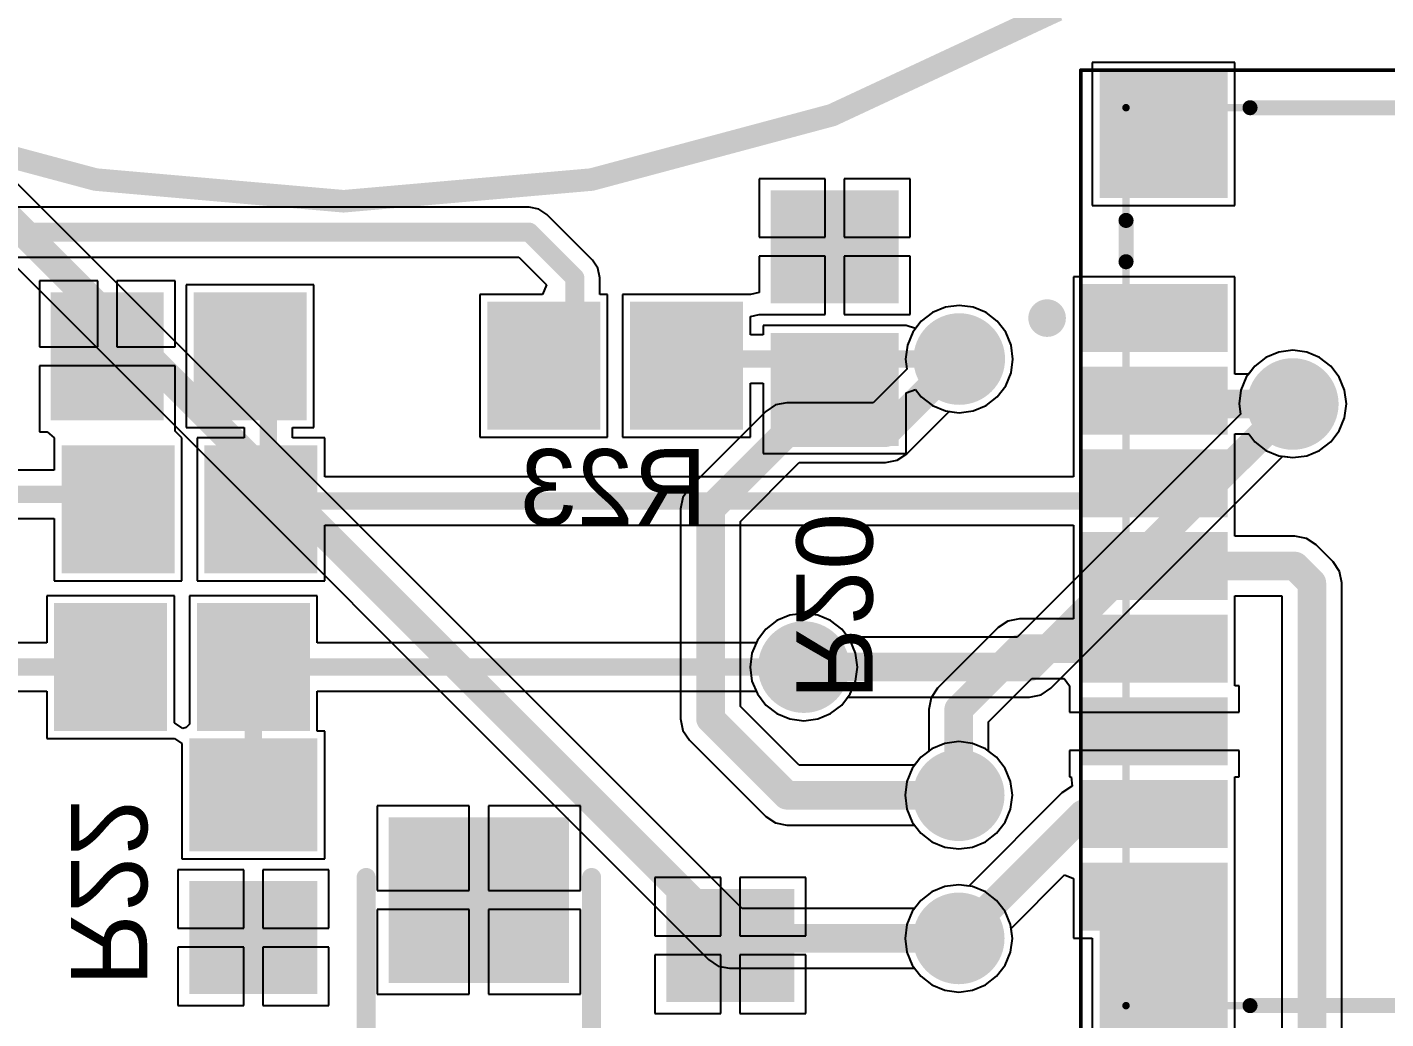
# Model space of a CAD drawing. Header units: millimetres. Extents: x -0.4 to 7.76, y -3.34 to 0.42.
# Drawn here: x 6.29 to 7.001, y -2.695 to -2.175 of the extents above; entities that cross this region are included whole.
import ezdxf

# ---------------------------------------------------------------- set-up
doc = ezdxf.new("R2010")
doc.units = ezdxf.units.MM
doc.header["$MEASUREMENT"] = 0
for name, color, linetype in [('BottomLayer', 5, 'Continuous'), ('BottomOverlay', 54, 'Continuous'), ('BottomPaste', 16, 'Continuous'), ('BottomSolder', 6, 'Continuous'), ('Mechanical13', 56, 'Continuous'), ('Mechanical15', 56, 'Continuous'), ('MultiLayer', 9, 'Continuous'), ('TopLayer', 1, 'Continuous'), ('TopOverlay', 2, 'Continuous'), ('TopSolder', 216, 'Continuous'), ('ViaHoleLayer', 16, 'Continuous')]:
    doc.layers.add(name, color=color, linetype=linetype)

# ---------------------------------------------------------------- blocks, each defined once
blk = doc.blocks.new('RES_0805_B_17')
at = {"layer": 'BottomLayer'}
for points in [[(-0.06299, -0.02953), (-0.01181, -0.02953), (-0.06299, 0.02953), (-0.01181, 0.02953)], [(0.01181, -0.02953), (0.06299, -0.02953), (0.01181, 0.02953), (0.06299, 0.02953)]]:
    blk.add_solid(points, dxfattribs=at)
at = {"layer": 'BottomPaste'}
for points in [[(-0.06299, -0.02953), (-0.01181, -0.02953), (-0.06299, 0.02953), (-0.01181, 0.02953)], [(0.01181, -0.02953), (0.06299, -0.02953), (0.01181, 0.02953), (0.06299, 0.02953)]]:
    blk.add_solid(points, dxfattribs=at)
at = {"layer": 'BottomSolder'}
for points in [[(-0.06699, -0.03353), (-0.00781, -0.03353), (-0.06699, 0.03353), (-0.00781, 0.03353)], [(0.00781, -0.03353), (0.06699, -0.03353), (0.00781, 0.03353), (0.06699, 0.03353)]]:
    blk.add_solid(points, dxfattribs=at)
blk = doc.blocks.new('RES_0805_B_18')
at = {"layer": 'BottomLayer'}
for points in [[(-0.06299, -0.02953), (-0.01181, -0.02953), (-0.06299, 0.02953), (-0.01181, 0.02953)], [(0.01181, -0.02953), (0.06299, -0.02953), (0.01181, 0.02953), (0.06299, 0.02953)]]:
    blk.add_solid(points, dxfattribs=at)
at = {"layer": 'BottomPaste'}
for points in [[(-0.06299, -0.02953), (-0.01181, -0.02953), (-0.06299, 0.02953), (-0.01181, 0.02953)], [(0.01181, -0.02953), (0.06299, -0.02953), (0.01181, 0.02953), (0.06299, 0.02953)]]:
    blk.add_solid(points, dxfattribs=at)
at = {"layer": 'BottomSolder'}
for points in [[(-0.06699, -0.03353), (-0.00781, -0.03353), (-0.06699, 0.03353), (-0.00781, 0.03353)], [(0.00781, -0.03353), (0.06699, -0.03353), (0.00781, 0.03353), (0.06699, 0.03353)]]:
    blk.add_solid(points, dxfattribs=at)
blk = doc.blocks.new('HIRO_DM3D_SF_V_B_25')
at = {"layer": 'BottomLayer'}
for points in [[(-0.16437, 0.24705), (-0.19193, 0.24705), (-0.16437, 0.17815), (-0.19193, 0.17815)], [(-0.12106, 0.24705), (-0.14862, 0.24705), (-0.12106, 0.17815), (-0.14862, 0.17815)], [(-0.07776, 0.24705), (-0.10532, 0.24705), (-0.07776, 0.17815), (-0.10532, 0.17815)], [(-0.03445, 0.24705), (-0.06201, 0.24705), (-0.03445, 0.17815), (-0.06201, 0.17815)], [(-0.0187, 0.17815), (0.00886, 0.17815), (-0.0187, 0.24705), (0.00886, 0.24705)], [(0.02461, 0.17815), (0.05217, 0.17815), (0.02461, 0.24705), (0.05217, 0.24705)], [(0.06791, 0.17815), (0.09547, 0.17815), (0.06791, 0.24705), (0.09547, 0.24705)], [(0.11122, 0.17815), (0.13878, 0.17815), (0.11122, 0.24705), (0.13878, 0.24705)], [(-0.25098, 0.17815), (-0.1998, 0.17815), (-0.25098, 0.2372), (-0.1998, 0.2372)], [(0.19193, 0.17815), (0.25098, 0.17815), (0.19193, 0.2372), (0.25098, 0.2372)], [(-0.1939, -0.05807), (0.14075, -0.05807), (-0.1939, 0.02067), (0.14075, 0.02067)], [(-0.21949, -0.06201), (-0.25098, -0.06201), (-0.21949, -0.12106), (-0.25098, -0.12106)], [(0.21949, -0.14469), (0.25098, -0.14469), (0.21949, -0.08957), (0.25098, -0.08957)], [(-0.25098, -0.17028), (-0.1939, -0.17028), (-0.25098, -0.13091), (-0.1939, -0.13091)], [(-0.07776, -0.22343), (0.02067, -0.22343), (-0.07776, -0.14469), (0.02067, -0.14469)], [(0.1998, -0.24311), (0.23917, -0.24311), (0.1998, -0.18209), (0.23917, -0.18209)]]:
    blk.add_solid(points, dxfattribs=at)
at = {"layer": 'BottomOverlay'}
for points, const_width in [([(0.12992, 0.2687, 1), (0.12008, 0.2687, 1)], 0.00984), ([(0.11762, 0.2687, 1), (0.12254, 0.2687, 1)], 0.00492), ([(0.12746, 0.2687, 1), (0.13238, 0.2687, 1)], 0.00492), ([(0.15256, 0.22736, 1), (0.1565, 0.22736, 1)], 0.00394), ([(0.17421, 0.22736, 1), (0.17815, 0.22736, 1)], 0.00394), ([(-0.2372, 0.1624, 1), (-0.23327, 0.1624, 1)], 0.00394), ([(0.23327, 0.1624, 1), (0.2372, 0.1624, 1)], 0.00394), ([(-0.2372, -0.04626, 1), (-0.23327, -0.04626, 1)], 0.00394), ([(0.23327, -0.07382, 1), (0.2372, -0.07382, 1)], 0.00394), ([(0.23327, -0.16043, 1), (0.2372, -0.16043, 1)], 0.00394), ([(0.23327, -0.16634, 1), (0.2372, -0.16634, 1)], 0.00394), ([(-0.2372, -0.18602, 1), (-0.23327, -0.18602, 1)], 0.00394), ([(-0.2372, -0.22343, 1), (-0.23327, -0.22343, 1)], 0.00394), ([(-0.2372, -0.22343, 1), (-0.23327, -0.22343, 1)], 0.00394), ([(0.18209, -0.22343, 1), (0.18602, -0.22343, 1)], 0.00394)]:
    blk.add_lwpolyline(points, format="xyb", close=True, dxfattribs=dict(at, const_width=const_width))
at = {"layer": 'BottomOverlay', "const_width": 0.00787}
for points in [[(0.15453, 0.22736), (0.17618, 0.22736)], [(-0.23524, 0.1624), (-0.23524, -0.04626)], [(0.23524, 0.1624), (0.23524, -0.07382)], [(0.23524, -0.16043), (0.23524, -0.16634)], [(-0.23524, -0.18602), (-0.23524, -0.22343)], [(-0.23524, -0.22343), (0.18406, -0.22343)]]:
    blk.add_lwpolyline(points, dxfattribs=at)
at = {"layer": 'BottomPaste'}
for points in [[(-0.16437, 0.24705), (-0.19193, 0.24705), (-0.16437, 0.17815), (-0.19193, 0.17815)], [(-0.12106, 0.24705), (-0.14862, 0.24705), (-0.12106, 0.17815), (-0.14862, 0.17815)], [(-0.07776, 0.24705), (-0.10532, 0.24705), (-0.07776, 0.17815), (-0.10532, 0.17815)], [(-0.03445, 0.24705), (-0.06201, 0.24705), (-0.03445, 0.17815), (-0.06201, 0.17815)], [(-0.0187, 0.17815), (0.00886, 0.17815), (-0.0187, 0.24705), (0.00886, 0.24705)], [(0.02461, 0.17815), (0.05217, 0.17815), (0.02461, 0.24705), (0.05217, 0.24705)], [(0.06791, 0.17815), (0.09547, 0.17815), (0.06791, 0.24705), (0.09547, 0.24705)], [(0.11122, 0.17815), (0.13878, 0.17815), (0.11122, 0.24705), (0.13878, 0.24705)], [(-0.25098, 0.17815), (-0.1998, 0.17815), (-0.25098, 0.2372), (-0.1998, 0.2372)], [(0.19193, 0.17815), (0.25098, 0.17815), (0.19193, 0.2372), (0.25098, 0.2372)], [(-0.21949, -0.06201), (-0.25098, -0.06201), (-0.21949, -0.12106), (-0.25098, -0.12106)], [(0.21949, -0.14469), (0.25098, -0.14469), (0.21949, -0.08957), (0.25098, -0.08957)], [(-0.25098, -0.17028), (-0.1939, -0.17028), (-0.25098, -0.13091), (-0.1939, -0.13091)], [(0.1998, -0.24311), (0.23917, -0.24311), (0.1998, -0.18209), (0.23917, -0.18209)]]:
    blk.add_solid(points, dxfattribs=at)
at = {"layer": 'BottomSolder'}
for points in [[(-0.16037, 0.25105), (-0.19593, 0.25105), (-0.16037, 0.17415), (-0.19593, 0.17415)], [(-0.11706, 0.25105), (-0.15262, 0.25105), (-0.11706, 0.17415), (-0.15262, 0.17415)], [(-0.07376, 0.25105), (-0.10931, 0.25105), (-0.07376, 0.17415), (-0.10931, 0.17415)], [(-0.03045, 0.25105), (-0.06601, 0.25105), (-0.03045, 0.17415), (-0.06601, 0.17415)], [(-0.0227, 0.17415), (0.01286, 0.17415), (-0.0227, 0.25105), (0.01286, 0.25105)], [(0.02061, 0.17415), (0.05616, 0.17415), (0.02061, 0.25105), (0.05616, 0.25105)], [(0.06391, 0.17415), (0.09947, 0.17415), (0.06391, 0.25105), (0.09947, 0.25105)], [(0.10722, 0.17415), (0.14278, 0.17415), (0.10722, 0.25105), (0.14278, 0.25105)], [(-0.25498, 0.17415), (-0.1958, 0.17415), (-0.25498, 0.2412), (-0.1958, 0.2412)], [(0.18793, 0.17415), (0.25498, 0.17415), (0.18793, 0.2412), (0.25498, 0.2412)], [(-0.21549, -0.05801), (-0.25498, -0.05801), (-0.21549, -0.12506), (-0.25498, -0.12506)], [(0.21549, -0.14869), (0.25498, -0.14869), (0.21549, -0.08557), (0.25498, -0.08557)], [(-0.25498, -0.17428), (-0.1899, -0.17428), (-0.25498, -0.12691), (-0.1899, -0.12691)], [(0.1958, -0.24711), (0.24317, -0.24711), (0.1958, -0.17809), (0.24317, -0.17809)]]:
    blk.add_solid(points, dxfattribs=at)
at = {"layer": 'Mechanical13', "const_width": 0.00394}
for points in [[(-0.23524, 0.22736), (-0.23524, -0.22343)], [(-0.23524, 0.22736), (0.23524, 0.22736)], [(0.23524, 0.22736), (0.23524, -0.22343)], [(-0.23524, -0.22343), (0.23524, -0.22343)]]:
    blk.add_lwpolyline(points, dxfattribs=at)
at = {"layer": 'Mechanical13', "const_width": 0.00197}
for points in [[(-0.23622, 0.22736, 1), (-0.23425, 0.22736, 1)], [(-0.23622, 0.22736, 1), (-0.23425, 0.22736, 1)], [(0.23425, 0.22736, 1), (0.23622, 0.22736, 1)], [(0.23425, 0.22736, 1), (0.23622, 0.22736, 1)], [(-0.23622, -0.22343, 1), (-0.23425, -0.22343, 1)], [(-0.23622, -0.22343, 1), (-0.23425, -0.22343, 1)], [(0.23425, -0.22343, 1), (0.23622, -0.22343, 1)], [(0.23425, -0.22343, 1), (0.23622, -0.22343, 1)]]:
    blk.add_lwpolyline(points, format="xyb", close=True, dxfattribs=at)
at = {"layer": 'Mechanical15'}
for points, const_width in [([(-0.25492, 0.25098), (-0.25492, -0.24705)], 0.00197), ([(-0.25492, 0.25098), (0.25492, 0.25098)], 0.00197), ([(0.25492, 0.25098), (0.25492, -0.24705)], 0.00197), ([(0, 0.01969), (0, -0.01969)], 0.00394), ([(-0.01969, 0), (0.01969, 0)], 0.00394), ([(-0.25492, -0.24705), (0.25492, -0.24705)], 0.00197)]:
    blk.add_lwpolyline(points, dxfattribs=dict(at, const_width=const_width))
for points, const_width in [([(-0.25541, 0.25098, 1), (-0.25443, 0.25098, 1)], 0.000984), ([(-0.25541, 0.25098, 1), (-0.25443, 0.25098, 1)], 0.000984), ([(0.25443, 0.25098, 1), (0.25541, 0.25098, 1)], 0.000984), ([(0.25443, 0.25098, 1), (0.25541, 0.25098, 1)], 0.000984), ([(-0.00098, 0.01969, 1), (0.00098, 0.01969, 1)], 0.00197), ([(-0.02067, 0, 1), (-0.0187, 0, 1)], 0.00197), ([(0.0187, 0, 1), (0.02067, 0, 1)], 0.00197), ([(-0.00098, -0.01969, 1), (0.00098, -0.01969, 1)], 0.00197), ([(-0.25541, -0.24705, 1), (-0.25443, -0.24705, 1)], 0.000984), ([(-0.25541, -0.24705, 1), (-0.25443, -0.24705, 1)], 0.000984), ([(0.25443, -0.24705, 1), (0.25541, -0.24705, 1)], 0.000984), ([(0.25443, -0.24705, 1), (0.25541, -0.24705, 1)], 0.000984)]:
    blk.add_lwpolyline(points, format="xyb", close=True, dxfattribs=dict(at, const_width=const_width))
blk = doc.blocks.new('RES_0805_B_34')
at = {"layer": 'BottomLayer'}
for points in [[(-0.06299, -0.02953), (-0.01181, -0.02953), (-0.06299, 0.02953), (-0.01181, 0.02953)], [(0.01181, -0.02953), (0.06299, -0.02953), (0.01181, 0.02953), (0.06299, 0.02953)]]:
    blk.add_solid(points, dxfattribs=at)
at = {"layer": 'BottomPaste'}
for points in [[(-0.06299, -0.02953), (-0.01181, -0.02953), (-0.06299, 0.02953), (-0.01181, 0.02953)], [(0.01181, -0.02953), (0.06299, -0.02953), (0.01181, 0.02953), (0.06299, 0.02953)]]:
    blk.add_solid(points, dxfattribs=at)
at = {"layer": 'BottomSolder'}
for points in [[(-0.06699, -0.03353), (-0.00781, -0.03353), (-0.06699, 0.03353), (-0.00781, 0.03353)], [(0.00781, -0.03353), (0.06699, -0.03353), (0.00781, 0.03353), (0.06699, 0.03353)]]:
    blk.add_solid(points, dxfattribs=at)
blk = doc.blocks.new('CAP_0805_B_35')
at = {"layer": 'BottomLayer'}
for points in [[(-0.05511, -0.02953), (-0.00392, -0.02953), (-0.05511, 0.02953), (-0.00392, 0.02953)], [(0.0197, -0.02953), (0.07088, -0.02953), (0.0197, 0.02953), (0.07088, 0.02953)]]:
    blk.add_solid(points, dxfattribs=at)
at = {"layer": 'BottomOverlay', "const_width": 0.01}
blk.add_lwpolyline([(-0.07088, 0.02557), (-0.07088, -0.02557)], dxfattribs=at)
at = {"layer": 'BottomOverlay', "const_width": 0.005}
for points in [[(-0.07338, 0.02557, 1), (-0.06838, 0.02557, 1)], [(-0.07338, -0.02557, 1), (-0.06838, -0.02557, 1)]]:
    blk.add_lwpolyline(points, format="xyb", close=True, dxfattribs=at)
at = {"layer": 'BottomPaste'}
for points in [[(-0.05511, -0.02953), (-0.00392, -0.02953), (-0.05511, 0.02953), (-0.00392, 0.02953)], [(0.0197, -0.02953), (0.07088, -0.02953), (0.0197, 0.02953), (0.07088, 0.02953)]]:
    blk.add_solid(points, dxfattribs=at)
at = {"layer": 'BottomSolder'}
for points in [[(-0.05911, -0.03353), (0.00007, -0.03353), (-0.05911, 0.03353), (0.00007, 0.03353)], [(0.0157, -0.03353), (0.07488, -0.03353), (0.0157, 0.03353), (0.07488, 0.03353)]]:
    blk.add_solid(points, dxfattribs=at)
blk = doc.blocks.new('RES_0805_B_37')
at = {"layer": 'BottomLayer'}
for points in [[(-0.06299, -0.02953), (-0.01181, -0.02953), (-0.06299, 0.02953), (-0.01181, 0.02953)], [(0.01181, -0.02953), (0.06299, -0.02953), (0.01181, 0.02953), (0.06299, 0.02953)]]:
    blk.add_solid(points, dxfattribs=at)
at = {"layer": 'BottomPaste'}
for points in [[(-0.06299, -0.02953), (-0.01181, -0.02953), (-0.06299, 0.02953), (-0.01181, 0.02953)], [(0.01181, -0.02953), (0.06299, -0.02953), (0.01181, 0.02953), (0.06299, 0.02953)]]:
    blk.add_solid(points, dxfattribs=at)
at = {"layer": 'BottomSolder'}
for points in [[(-0.06699, -0.03353), (-0.00781, -0.03353), (-0.06699, 0.03353), (-0.00781, 0.03353)], [(0.00781, -0.03353), (0.06699, -0.03353), (0.00781, 0.03353), (0.06699, 0.03353)]]:
    blk.add_solid(points, dxfattribs=at)
blk = doc.blocks.new('RES_0805_B_51')
at = {"layer": 'BottomLayer'}
for points in [[(-0.06299, -0.02953), (-0.01181, -0.02953), (-0.06299, 0.02953), (-0.01181, 0.02953)], [(0.01181, -0.02953), (0.06299, -0.02953), (0.01181, 0.02953), (0.06299, 0.02953)]]:
    blk.add_solid(points, dxfattribs=at)
at = {"layer": 'BottomPaste'}
for points in [[(-0.06299, -0.02953), (-0.01181, -0.02953), (-0.06299, 0.02953), (-0.01181, 0.02953)], [(0.01181, -0.02953), (0.06299, -0.02953), (0.01181, 0.02953), (0.06299, 0.02953)]]:
    blk.add_solid(points, dxfattribs=at)
at = {"layer": 'BottomSolder'}
for points in [[(-0.06699, -0.03353), (-0.00781, -0.03353), (-0.06699, 0.03353), (-0.00781, 0.03353)], [(0.00781, -0.03353), (0.06699, -0.03353), (0.00781, 0.03353), (0.06699, 0.03353)]]:
    blk.add_solid(points, dxfattribs=at)
blk = doc.blocks.new('RES_0805_B_52')
at = {"layer": 'BottomLayer'}
for points in [[(-0.06299, -0.02953), (-0.01181, -0.02953), (-0.06299, 0.02953), (-0.01181, 0.02953)], [(0.01181, -0.02953), (0.06299, -0.02953), (0.01181, 0.02953), (0.06299, 0.02953)]]:
    blk.add_solid(points, dxfattribs=at)
at = {"layer": 'BottomPaste'}
for points in [[(-0.06299, -0.02953), (-0.01181, -0.02953), (-0.06299, 0.02953), (-0.01181, 0.02953)], [(0.01181, -0.02953), (0.06299, -0.02953), (0.01181, 0.02953), (0.06299, 0.02953)]]:
    blk.add_solid(points, dxfattribs=at)
at = {"layer": 'BottomSolder'}
for points in [[(-0.06699, -0.03353), (-0.00781, -0.03353), (-0.06699, 0.03353), (-0.00781, 0.03353)], [(0.00781, -0.03353), (0.06699, -0.03353), (0.00781, 0.03353), (0.06699, 0.03353)]]:
    blk.add_solid(points, dxfattribs=at)
blk = doc.blocks.new('EEEFC_____B_B_62')
at = {"layer": 'BottomLayer'}
for points in [[(-0.08268, -0.04331), (-0.00394, -0.04331), (-0.08268, 0.04331), (-0.00394, 0.04331)], [(0.03543, -0.04331), (0.11417, -0.04331), (0.03543, 0.04331), (0.11417, 0.04331)]]:
    blk.add_solid(points, dxfattribs=at)
at = {"layer": 'BottomOverlay'}
for p, q in [((-0.11187, 0.00632), (-0.11066, 0.00754)), ((-0.11066, 0.00754), (-0.10925, 0.00852)), ((-0.10925, 0.00852), (-0.1077, 0.00924)), ((-0.1077, 0.00924), (-0.10604, 0.00969)), ((-0.10604, 0.00969), (-0.10433, 0.00984)), ((-0.10433, 0.00984), (-0.10262, 0.00969)), ((-0.10262, 0.00969), (-0.10096, 0.00924)), ((-0.10096, 0.00924), (-0.09941, 0.00852)), ((-0.09941, 0.00852), (-0.098, 0.00754)), ((-0.098, 0.00754), (-0.09679, 0.00632)), ((-0.11417, 0), (-0.11402, 0.00171)), ((-0.11402, -0.00171), (-0.11417, 0)), ((-0.11402, 0.00171), (-0.11358, 0.00337)), ((-0.11358, 0.00337), (-0.11285, 0.00492)), ((-0.11285, 0.00492), (-0.11187, 0.00632)), ((-0.09679, 0.00632), (-0.09581, 0.00492)), ((-0.09581, 0.00492), (-0.09508, 0.00337)), ((-0.09508, 0.00337), (-0.09464, 0.00171)), ((-0.09464, 0.00171), (-0.09449, 0)), ((-0.09449, 0), (-0.09464, -0.00171)), ((-0.09449, 0), (-0.09449, 0)), ((-0.11358, -0.00337), (-0.11402, -0.00171)), ((-0.11285, -0.00492), (-0.11358, -0.00337)), ((-0.11187, -0.00632), (-0.11285, -0.00492)), ((-0.11066, -0.00754), (-0.11187, -0.00632)), ((-0.09679, -0.00632), (-0.098, -0.00754)), ((-0.09581, -0.00492), (-0.09679, -0.00632)), ((-0.09508, -0.00337), (-0.09581, -0.00492)), ((-0.09464, -0.00171), (-0.09508, -0.00337)), ((-0.10925, -0.00852), (-0.11066, -0.00754)), ((-0.1077, -0.00924), (-0.10925, -0.00852)), ((-0.10604, -0.00969), (-0.1077, -0.00924)), ((-0.10433, -0.00984), (-0.10604, -0.00969)), ((-0.10262, -0.00969), (-0.10433, -0.00984)), ((-0.10096, -0.00924), (-0.10262, -0.00969)), ((-0.09941, -0.00852), (-0.10096, -0.00924)), ((-0.098, -0.00754), (-0.09941, -0.00852))]:
    blk.add_line(p, q, dxfattribs=at)
at = {"layer": 'BottomOverlay', "const_width": 0.01}
for points in [[(-0.05512, 0.05906), (0.08661, 0.05906)], [(-0.05512, -0.05906), (0.08661, -0.05906)]]:
    blk.add_lwpolyline(points, dxfattribs=at)
at = {"layer": 'BottomOverlay', "const_width": 0.005}
for points in [[(-0.05762, 0.05906, 1), (-0.05262, 0.05906, 1)], [(0.08411, 0.05906, 1), (0.08911, 0.05906, 1)], [(-0.05762, -0.05906, 1), (-0.05262, -0.05906, 1)], [(0.08411, -0.05906, 1), (0.08911, -0.05906, 1)]]:
    blk.add_lwpolyline(points, format="xyb", close=True, dxfattribs=at)
at = {"layer": 'BottomPaste'}
for points in [[(-0.08268, -0.04331), (-0.00394, -0.04331), (-0.08268, 0.04331), (-0.00394, 0.04331)], [(0.03543, -0.04331), (0.11417, -0.04331), (0.03543, 0.04331), (0.11417, 0.04331)]]:
    blk.add_solid(points, dxfattribs=at)
at = {"layer": 'BottomSolder'}
for points in [[(-0.08668, -0.04731), (0.00006, -0.04731), (-0.08668, 0.04731), (0.00006, 0.04731)], [(0.03143, -0.04731), (0.11817, -0.04731), (0.03143, 0.04731), (0.11817, 0.04731)]]:
    blk.add_solid(points, dxfattribs=at)

msp = doc.modelspace()

# ---------------------------------------------------------------- linework, layer by layer
at = {"layer": 'BottomLayer'}
for p, q in [((6.92246, -2.19382), (6.84765, -2.19382)), ((6.84765, -2.19382), (6.84765, -2.26862)), ((6.92246, -2.26862), (6.92246, -2.19382)), ((6.70773, -2.25469), (6.67321, -2.25469)), ((6.67321, -2.25469), (6.67321, -2.28528)), ((6.70773, -2.28528), (6.70773, -2.25469)), ((6.75226, -2.25469), (6.71773, -2.25469)), ((6.71773, -2.25469), (6.71773, -2.28528)), ((6.75226, -2.28528), (6.75226, -2.25469)), ((6.55273, -2.26955), (6.16238, -2.26955)), ((6.55776, -2.27055), (6.55273, -2.26955)), ((6.84765, -2.26862), (6.92246, -2.26862)), ((6.56201, -2.2734), (6.55776, -2.27055)), ((6.58591, -2.29729), (6.56201, -2.2734)), ((6.67321, -2.28528), (6.70773, -2.28528)), ((6.71773, -2.28528), (6.75226, -2.28528)), ((5.71476, -2.2958), (6.5473, -2.2958)), ((6.5473, -2.2958), (6.56177, -2.31028)), ((6.58876, -2.30155), (6.58591, -2.29729)), ((6.70773, -2.29528), (6.67321, -2.29528)), ((6.67321, -2.29528), (6.67321, -2.31433)), ((6.70773, -2.32587), (6.70773, -2.29528)), ((6.75226, -2.29528), (6.71773, -2.29528)), ((6.71773, -2.29528), (6.71773, -2.32587)), ((6.75226, -2.32587), (6.75226, -2.29528)), ((6.58976, -2.30658), (6.58876, -2.30155)), ((6.92246, -2.30602), (6.83781, -2.30602)), ((6.83781, -2.30602), (6.83781, -2.34933)), ((6.92246, -2.34933), (6.92246, -2.30602)), ((6.32671, -2.30815), (6.29612, -2.30815)), ((6.29612, -2.30815), (6.29612, -2.34268)), ((6.32671, -2.34268), (6.32671, -2.30815)), ((6.3673, -2.30815), (6.33671, -2.30815)), ((6.33671, -2.30815), (6.33671, -2.34268)), ((6.3673, -2.34268), (6.3673, -2.30815)), ((6.43998, -2.31028), (6.37305, -2.31028)), ((6.37305, -2.31028), (6.37305, -2.38508)), ((6.43998, -2.38508), (6.43998, -2.31028)), ((6.56177, -2.31028), (6.5597, -2.31528)), ((6.58976, -2.31528), (6.58976, -2.30658)), ((6.5597, -2.31528), (6.52687, -2.31528)), ((6.52687, -2.31528), (6.52687, -2.39008)), ((6.5938, -2.31528), (6.58976, -2.31528)), ((6.5938, -2.39008), (6.5938, -2.31528)), ((6.66821, -2.31528), (6.60167, -2.31528)), ((6.60167, -2.31528), (6.60167, -2.39008)), ((6.6686, -2.31528), (6.66821, -2.31528)), ((6.67321, -2.31433), (6.6686, -2.31528)), ((6.6686, -2.32681), (6.67321, -2.32587)), ((6.6686, -2.33649), (6.6686, -2.32681)), ((6.67321, -2.32587), (6.6736, -2.32587)), ((6.6736, -2.32587), (6.70773, -2.32587)), ((6.71773, -2.32587), (6.75226, -2.32587)), ((6.76394, -2.32479), (6.75812, -2.32925)), ((6.77073, -2.32198), (6.76394, -2.32479)), ((6.778, -2.32102), (6.77073, -2.32198)), ((6.78528, -2.32198), (6.778, -2.32102)), ((6.79206, -2.32479), (6.78528, -2.32198)), ((6.79788, -2.32925), (6.79206, -2.32479)), ((6.75013, -2.33161), (6.67533, -2.33161)), ((6.67533, -2.33161), (6.67533, -2.33649)), ((6.75513, -2.33315), (6.75013, -2.33161)), ((6.75013, -2.33161), (6.75013, -2.33161)), ((6.75812, -2.32925), (6.75513, -2.33315)), ((6.80235, -2.33508), (6.79788, -2.32925)), ((6.67533, -2.33649), (6.6686, -2.33649)), ((6.80516, -2.34186), (6.80235, -2.33508)), ((6.29612, -2.34268), (6.32671, -2.34268)), ((6.33671, -2.34268), (6.3673, -2.34268)), ((6.80612, -2.34913), (6.80516, -2.34186)), ((6.93868, -2.34833), (6.93285, -2.3528)), ((6.94546, -2.34552), (6.93868, -2.34833)), ((6.95273, -2.34456), (6.94546, -2.34552)), ((6.96001, -2.34552), (6.95273, -2.34456)), ((6.96679, -2.34833), (6.96001, -2.34552)), ((6.97261, -2.3528), (6.96679, -2.34833)), ((6.3673, -2.35268), (6.29612, -2.35268)), ((6.29612, -2.35268), (6.29612, -2.38721)), ((6.3673, -2.38547), (6.3673, -2.35268)), ((6.80516, -2.35641), (6.80612, -2.34913)), ((6.83781, -2.34933), (6.83781, -2.39264)), ((6.92246, -2.357), (6.92246, -2.34933)), ((6.93285, -2.3528), (6.92963, -2.357)), ((6.97708, -2.35862), (6.97261, -2.3528)), ((6.6686, -2.39008), (6.6686, -2.36178)), ((6.6686, -2.36178), (6.67533, -2.36178)), ((6.67533, -2.36178), (6.67533, -2.39854)), ((6.80235, -2.36319), (6.80516, -2.35641)), ((6.92963, -2.357), (6.92246, -2.357)), ((6.97989, -2.3654), (6.97708, -2.35862)), ((6.75013, -2.36682), (6.75513, -2.36512)), ((6.75013, -2.39854), (6.75013, -2.36682)), ((6.75513, -2.36512), (6.75812, -2.36901)), ((6.75812, -2.36901), (6.76394, -2.37348)), ((6.79206, -2.37348), (6.79788, -2.36901)), ((6.79788, -2.36901), (6.80235, -2.36319)), ((6.98085, -2.37268), (6.97989, -2.3654)), ((6.76394, -2.37348), (6.77073, -2.37629)), ((6.77073, -2.37629), (6.778, -2.37725)), ((6.778, -2.37725), (6.78528, -2.37629)), ((6.78528, -2.37629), (6.79206, -2.37348)), ((6.97989, -2.37995), (6.98085, -2.37268)), ((6.97708, -2.38673), (6.97989, -2.37995)), ((6.29612, -2.38721), (6.30027, -2.38721)), ((6.30027, -2.38721), (6.30391, -2.39047)), ((6.30391, -2.39047), (6.30391, -2.39221)), ((6.3673, -2.38695), (6.3673, -2.38547)), ((6.37084, -2.39047), (6.3673, -2.38695)), ((6.37084, -2.46528), (6.37084, -2.39047)), ((6.37305, -2.38508), (6.40347, -2.38508)), ((6.40347, -2.39047), (6.37872, -2.39047)), ((6.37872, -2.39047), (6.37872, -2.46528)), ((6.40347, -2.38508), (6.40347, -2.39047)), ((6.42876, -2.39047), (6.42876, -2.38508)), ((6.42876, -2.38508), (6.43998, -2.38508)), ((6.44565, -2.39047), (6.42876, -2.39047)), ((6.44565, -2.4109), (6.44565, -2.39047)), ((6.52687, -2.39008), (6.5938, -2.39008)), ((6.60167, -2.39008), (6.6686, -2.39008)), ((6.92246, -2.44192), (6.92246, -2.38835)), ((6.92246, -2.38835), (6.92963, -2.38835)), ((6.92963, -2.38835), (6.93285, -2.39256)), ((6.97261, -2.39256), (6.97708, -2.38673)), ((6.30391, -2.39221), (6.30391, -2.40736)), ((6.67533, -2.39854), (6.75013, -2.39854)), ((6.83781, -2.39264), (6.83781, -2.4109)), ((6.93285, -2.39256), (6.93868, -2.39703)), ((6.93868, -2.39703), (6.94546, -2.39983)), ((6.96001, -2.39983), (6.96679, -2.39703)), ((6.96679, -2.39703), (6.97261, -2.39256)), ((6.94546, -2.39983), (6.95273, -2.40079)), ((6.95273, -2.40079), (6.96001, -2.39983)), ((6.30391, -2.40736), (6.2757, -2.40736)), ((6.83781, -2.4109), (6.44565, -2.4109)), ((6.2757, -2.43264), (6.30391, -2.43264)), ((6.30391, -2.43264), (6.30391, -2.46528)), ((6.44565, -2.46528), (6.44565, -2.43619)), ((6.44565, -2.43619), (6.83781, -2.43619)), ((6.83781, -2.43619), (6.83781, -2.48523)), ((6.95387, -2.44192), (6.92246, -2.44192)), ((6.95987, -2.44312), (6.95387, -2.44192)), ((6.96495, -2.44651), (6.95987, -2.44312)), ((6.97382, -2.45538), (6.96495, -2.44651)), ((6.97721, -2.46047), (6.97382, -2.45538)), ((6.97841, -2.46646), (6.97721, -2.46047)), ((6.30391, -2.46528), (6.37084, -2.46528)), ((6.37872, -2.46528), (6.44565, -2.46528)), ((6.97841, -2.73889), (6.97841, -2.46646)), ((6.36691, -2.47315), (6.29998, -2.47315)), ((6.29998, -2.47315), (6.29998, -2.49791)), ((6.36691, -2.5397), (6.36691, -2.47315)), ((6.44171, -2.47315), (6.37478, -2.47315)), ((6.37478, -2.47315), (6.37478, -2.54048)), ((6.44171, -2.49791), (6.44171, -2.47315)), ((6.92246, -2.52043), (6.92246, -2.47327)), ((6.92246, -2.47327), (6.94706, -2.47327)), ((6.94706, -2.47327), (6.94706, -2.732)), ((6.68931, -2.48339), (6.68253, -2.4862)), ((6.69659, -2.48244), (6.68931, -2.48339)), ((6.70386, -2.48339), (6.69659, -2.48244)), ((6.71064, -2.4862), (6.70386, -2.48339)), ((6.67671, -2.49067), (6.67224, -2.49649)), ((6.68253, -2.4862), (6.67671, -2.49067)), ((6.71647, -2.49067), (6.71064, -2.4862)), ((6.72094, -2.49649), (6.71647, -2.49067)), ((6.79842, -2.48982), (6.76665, -2.52159)), ((6.80351, -2.48642), (6.79842, -2.48982)), ((6.8095, -2.48523), (6.80351, -2.48642)), ((6.83781, -2.48523), (6.8095, -2.48523)), ((6.29998, -2.49791), (6.27176, -2.49791)), ((6.67165, -2.49791), (6.44171, -2.49791)), ((6.67224, -2.49649), (6.67165, -2.49791)), ((6.72374, -2.50327), (6.72094, -2.49649)), ((6.7247, -2.51055), (6.72374, -2.50327)), ((6.72374, -2.51783), (6.7247, -2.51055)), ((6.72094, -2.52461), (6.72374, -2.51783)), ((6.79341, -2.53917), (6.816, -2.51658)), ((6.816, -2.51658), (6.83291, -2.51658)), ((6.83291, -2.51658), (6.83569, -2.52043)), ((6.27176, -2.52319), (6.29998, -2.52319)), ((6.29998, -2.52319), (6.29998, -2.54795)), ((6.44171, -2.54402), (6.44171, -2.52319)), ((6.44171, -2.52319), (6.67165, -2.52319)), ((6.67165, -2.52319), (6.67224, -2.52461)), ((6.67224, -2.52461), (6.67671, -2.53043)), ((6.71647, -2.53043), (6.72094, -2.52461)), ((6.76665, -2.52159), (6.76325, -2.52668)), ((6.83569, -2.52043), (6.83569, -2.53421)), ((6.92458, -2.52043), (6.92246, -2.52043)), ((6.92458, -2.53421), (6.92458, -2.52043)), ((6.67671, -2.53043), (6.68253, -2.5349)), ((6.71064, -2.5349), (6.71647, -2.53043)), ((6.76325, -2.52668), (6.76206, -2.53268)), ((6.76206, -2.53268), (6.76206, -2.55457)), ((6.37136, -2.54278), (6.36691, -2.5397)), ((6.37478, -2.54048), (6.37308, -2.54218)), ((6.68253, -2.5349), (6.68931, -2.53771)), ((6.68931, -2.53771), (6.69659, -2.53866)), ((6.69659, -2.53866), (6.70386, -2.53771)), ((6.70386, -2.53771), (6.71064, -2.5349)), ((6.79341, -2.55457), (6.79341, -2.53917)), ((6.83569, -2.53421), (6.88013, -2.53421)), ((6.88013, -2.53421), (6.92458, -2.53421)), ((6.29998, -2.54795), (6.36584, -2.54795)), ((6.36584, -2.54795), (6.36691, -2.54795)), ((6.36691, -2.54795), (6.37084, -2.55052)), ((6.37308, -2.54218), (6.37136, -2.54278)), ((6.44564, -2.54402), (6.44171, -2.54402)), ((6.44564, -2.61094), (6.44564, -2.54402)), ((6.37084, -2.55052), (6.37084, -2.61094)), ((6.76206, -2.55457), (6.75785, -2.5578)), ((6.79761, -2.5578), (6.79341, -2.55457)), ((6.88013, -2.55421), (6.83569, -2.55421)), ((6.83569, -2.55421), (6.83569, -2.56799)), ((6.92458, -2.55421), (6.88013, -2.55421)), ((6.92458, -2.56799), (6.92458, -2.55421)), ((6.75785, -2.5578), (6.75338, -2.56362)), ((6.80208, -2.56362), (6.79761, -2.5578)), ((6.75338, -2.56362), (6.75058, -2.5704)), ((6.80489, -2.5704), (6.80208, -2.56362)), ((6.83569, -2.56799), (6.83663, -2.56799)), ((6.83663, -2.56799), (6.83712, -2.57299)), ((6.92246, -2.60917), (6.92246, -2.56799)), ((6.92246, -2.56799), (6.92458, -2.56799)), ((6.75058, -2.5704), (6.74962, -2.57768)), ((6.83181, -2.57644), (6.78299, -2.62525)), ((6.80585, -2.57768), (6.80489, -2.5704)), ((6.83689, -2.57304), (6.83181, -2.57644)), ((6.83712, -2.57299), (6.83689, -2.57304)), ((6.52135, -2.58323), (6.47305, -2.58323)), ((6.47305, -2.58323), (6.47305, -2.6276)), ((6.52135, -2.6276), (6.52135, -2.58323)), ((6.57966, -2.58323), (6.53135, -2.58323)), ((6.53135, -2.58323), (6.53135, -2.6276)), ((6.57966, -2.6276), (6.57966, -2.58323)), ((6.74962, -2.57768), (6.75058, -2.58495)), ((6.80489, -2.58495), (6.80585, -2.57768)), ((6.75058, -2.58495), (6.75338, -2.59173)), ((6.80208, -2.59173), (6.80489, -2.58495)), ((6.75338, -2.59173), (6.75785, -2.59756)), ((6.75785, -2.59756), (6.76368, -2.60203)), ((6.79179, -2.60203), (6.79761, -2.59756)), ((6.79761, -2.59756), (6.80208, -2.59173)), ((6.76368, -2.60203), (6.77046, -2.60483)), ((6.77046, -2.60483), (6.77773, -2.60579)), ((6.77773, -2.60579), (6.78501, -2.60483)), ((6.78501, -2.60483), (6.79179, -2.60203)), ((6.37084, -2.61094), (6.44564, -2.61094)), ((6.92246, -2.65248), (6.92246, -2.60917)), ((6.40324, -2.61669), (6.36872, -2.61669)), ((6.36872, -2.61669), (6.36872, -2.64728)), ((6.40324, -2.64728), (6.40324, -2.61669)), ((6.44777, -2.61669), (6.41324, -2.61669)), ((6.41324, -2.61669), (6.41324, -2.64728)), ((6.44777, -2.64728), (6.44777, -2.61669)), ((6.65309, -2.62077), (6.61856, -2.62077)), ((6.61856, -2.62077), (6.61856, -2.65136)), ((6.65309, -2.65136), (6.65309, -2.62077)), ((6.69762, -2.62077), (6.66309, -2.62077)), ((6.66309, -2.62077), (6.66309, -2.65136)), ((6.69762, -2.65136), (6.69762, -2.62077)), ((6.77046, -2.62552), (6.76368, -2.62833)), ((6.77773, -2.62456), (6.77046, -2.62552)), ((6.78299, -2.62525), (6.77773, -2.62456)), ((6.80516, -2.64742), (6.83319, -2.61939)), ((6.83319, -2.61939), (6.83781, -2.6213)), ((6.83781, -2.6213), (6.83781, -2.65248)), ((6.47305, -2.6276), (6.52135, -2.6276)), ((6.53135, -2.6276), (6.57966, -2.6276)), ((6.75785, -2.6328), (6.75338, -2.63862)), ((6.76368, -2.62833), (6.75785, -2.6328)), ((6.52135, -2.6376), (6.47305, -2.6376)), ((6.47305, -2.6376), (6.47305, -2.68197)), ((6.52135, -2.68197), (6.52135, -2.6376)), ((6.57966, -2.6376), (6.53135, -2.6376)), ((6.53135, -2.6376), (6.53135, -2.68197)), ((6.57966, -2.68197), (6.57966, -2.6376)), ((6.75338, -2.63862), (6.75058, -2.6454)), ((6.36872, -2.64728), (6.40324, -2.64728)), ((6.41324, -2.64728), (6.44777, -2.64728)), ((6.75058, -2.6454), (6.74962, -2.65268)), ((6.80585, -2.65268), (6.80516, -2.64742)), ((6.61856, -2.65136), (6.65309, -2.65136)), ((6.66309, -2.65136), (6.69762, -2.65136)), ((6.74962, -2.65268), (6.75058, -2.65995)), ((6.80489, -2.65995), (6.80585, -2.65268)), ((6.83781, -2.65248), (6.84765, -2.65248)), ((6.84765, -2.65248), (6.84765, -2.71154)), ((6.92246, -2.71154), (6.92246, -2.65248)), ((6.40324, -2.65728), (6.36872, -2.65728)), ((6.36872, -2.65728), (6.36872, -2.68787)), ((6.40324, -2.68787), (6.40324, -2.65728)), ((6.44777, -2.65728), (6.41324, -2.65728)), ((6.41324, -2.65728), (6.41324, -2.68787)), ((6.44777, -2.68787), (6.44777, -2.65728)), ((6.65309, -2.66136), (6.61856, -2.66136)), ((6.61856, -2.66136), (6.61856, -2.69195)), ((6.65309, -2.69195), (6.65309, -2.66136)), ((6.69762, -2.66136), (6.66309, -2.66136)), ((6.66309, -2.66136), (6.66309, -2.69195)), ((6.69762, -2.69195), (6.69762, -2.66136)), ((6.75058, -2.65995), (6.75338, -2.66673)), ((6.80208, -2.66673), (6.80489, -2.65995)), ((6.75338, -2.66673), (6.75785, -2.67256)), ((6.79761, -2.67256), (6.80208, -2.66673)), ((6.75785, -2.67256), (6.76368, -2.67703)), ((6.79179, -2.67703), (6.79761, -2.67256)), ((6.47305, -2.68197), (6.52135, -2.68197)), ((6.53135, -2.68197), (6.57966, -2.68197)), ((6.76368, -2.67703), (6.77046, -2.67983)), ((6.77046, -2.67983), (6.77773, -2.68079)), ((6.77773, -2.68079), (6.78501, -2.67983)), ((6.78501, -2.67983), (6.79179, -2.67703)), ((6.36872, -2.68787), (6.40324, -2.68787)), ((6.41324, -2.68787), (6.44777, -2.68787)), ((6.61856, -2.69195), (6.65309, -2.69195)), ((6.66309, -2.69195), (6.69762, -2.69195))]:
    msp.add_line(p, q, dxfattribs=at)
for points, const_width in [([(5.26273, -2.28268), (6.55273, -2.28268)], 0.01), ([(6.55273, -2.28268), (6.57663, -2.30658)], 0.01), ([(6.57663, -2.32461), (6.57663, -2.30658)], 0.01), ([(6.64773, -2.34913), (6.778, -2.34913)], 0.00906), ([(6.41612, -2.42394), (6.41612, -2.36094)], 0.00906), ([(6.88013, -2.37098), (6.88183, -2.37268)], 0.015), ([(6.88183, -2.37268), (6.95273, -2.37268)], 0.015), ([(6.87088, -2.42354), (6.88013, -2.41429)], 0.00906), ([(6.25076, -2.42), (6.3295, -2.42)], 0.00906), ([(6.3295, -2.42), (6.33738, -2.42787)], 0.00906), ([(6.41218, -2.42787), (6.41651, -2.42354)], 0.00906), ([(6.41218, -2.42787), (6.41612, -2.42394)], 0.00906), ([(6.41651, -2.42354), (6.87088, -2.42354)], 0.00906), ([(6.88013, -2.4576), (6.95387, -2.4576)], 0.015), ([(6.95387, -2.4576), (6.96273, -2.46646)], 0.015), ([(6.96273, -2.73889), (6.96273, -2.46646)], 0.015), ([(6.77773, -2.53268), (6.8095, -2.50091)], 0.015), ([(6.8095, -2.50091), (6.88013, -2.50091)], 0.015), ([(6.24683, -2.51055), (6.33344, -2.51055)], 0.00906), ([(6.40824, -2.51055), (6.69659, -2.51055)], 0.00906), ([(6.40824, -2.57748), (6.40824, -2.51055)], 0.00906), ([(6.77773, -2.57768), (6.77773, -2.53268)], 0.015), ([(6.77773, -2.65268), (6.84289, -2.58752)], 0.015), ([(6.84289, -2.58752), (6.88013, -2.58752)], 0.015)]:
    msp.add_lwpolyline(points, dxfattribs=dict(at, const_width=const_width))
for points, const_width in [([(6.55023, -2.28268, 1), (6.55523, -2.28268, 1)], 0.005), ([(6.55023, -2.28268, 1), (6.55523, -2.28268, 1)], 0.005), ([(6.57413, -2.30658, 1), (6.57913, -2.30658, 1)], 0.005), ([(6.57413, -2.30658, 1), (6.57913, -2.30658, 1)], 0.005), ([(6.57413, -2.32461, 1), (6.57913, -2.32461, 1)], 0.005), ([(6.768, -2.34913, 1), (6.788, -2.34913, 1)], 0.02), ([(6.64547, -2.34913, 1), (6.65, -2.34913, 1)], 0.00453), ([(6.77574, -2.34913, 1), (6.78027, -2.34913, 1)], 0.00453), ([(6.94273, -2.37268, 1), (6.96273, -2.37268, 1)], 0.02), ([(6.41385, -2.36094, 1), (6.41838, -2.36094, 1)], 0.00453), ([(6.87638, -2.37098, 1), (6.88388, -2.37098, 1)], 0.0075), ([(6.87808, -2.37268, 1), (6.88558, -2.37268, 1)], 0.0075), ([(6.87808, -2.37268, 1), (6.88558, -2.37268, 1)], 0.0075), ([(6.94898, -2.37268, 1), (6.95648, -2.37268, 1)], 0.0075), ([(6.87787, -2.41429, 1), (6.8824, -2.41429, 1)], 0.00453), ([(6.32724, -2.42, 1), (6.33177, -2.42, 1)], 0.00453), ([(6.32724, -2.42, 1), (6.33177, -2.42, 1)], 0.00453), ([(6.41385, -2.42394, 1), (6.41838, -2.42394, 1)], 0.00453), ([(6.41385, -2.42394, 1), (6.41838, -2.42394, 1)], 0.00453), ([(6.41425, -2.42354, 1), (6.41878, -2.42354, 1)], 0.00453), ([(6.41425, -2.42354, 1), (6.41878, -2.42354, 1)], 0.00453), ([(6.86862, -2.42354, 1), (6.87315, -2.42354, 1)], 0.00453), ([(6.86862, -2.42354, 1), (6.87315, -2.42354, 1)], 0.00453), ([(6.33511, -2.42787, 1), (6.33964, -2.42787, 1)], 0.00453), ([(6.40992, -2.42787, 1), (6.41445, -2.42787, 1)], 0.00453), ([(6.40992, -2.42787, 1), (6.41445, -2.42787, 1)], 0.00453), ([(6.87638, -2.4576, 1), (6.88388, -2.4576, 1)], 0.0075), ([(6.95012, -2.4576, 1), (6.95762, -2.4576, 1)], 0.0075), ([(6.95012, -2.4576, 1), (6.95762, -2.4576, 1)], 0.0075), ([(6.95898, -2.46646, 1), (6.96648, -2.46646, 1)], 0.0075), ([(6.95898, -2.46646, 1), (6.96648, -2.46646, 1)], 0.0075), ([(6.68659, -2.51055, 1), (6.70659, -2.51055, 1)], 0.02), ([(6.80575, -2.50091, 1), (6.81325, -2.50091, 1)], 0.0075), ([(6.80575, -2.50091, 1), (6.81325, -2.50091, 1)], 0.0075), ([(6.87638, -2.50091, 1), (6.88388, -2.50091, 1)], 0.0075), ([(6.33118, -2.51055, 1), (6.33571, -2.51055, 1)], 0.00453), ([(6.40598, -2.51055, 1), (6.41051, -2.51055, 1)], 0.00453), ([(6.40598, -2.51055, 1), (6.41051, -2.51055, 1)], 0.00453), ([(6.69432, -2.51055, 1), (6.69885, -2.51055, 1)], 0.00453), ([(6.77398, -2.53268, 1), (6.78148, -2.53268, 1)], 0.0075), ([(6.77398, -2.53268, 1), (6.78148, -2.53268, 1)], 0.0075), ([(6.76773, -2.57768, 1), (6.78773, -2.57768, 1)], 0.02), ([(6.40598, -2.57748, 1), (6.41051, -2.57748, 1)], 0.00453), ([(6.77398, -2.57768, 1), (6.78148, -2.57768, 1)], 0.0075), ([(6.83914, -2.58752, 1), (6.84664, -2.58752, 1)], 0.0075), ([(6.83914, -2.58752, 1), (6.84664, -2.58752, 1)], 0.0075), ([(6.87638, -2.58752, 1), (6.88388, -2.58752, 1)], 0.0075), ([(6.76773, -2.65268, 1), (6.78773, -2.65268, 1)], 0.02), ([(6.77398, -2.65268, 1), (6.78148, -2.65268, 1)], 0.0075)]:
    msp.add_lwpolyline(points, format="xyb", close=True, dxfattribs=dict(at, const_width=const_width))
at = {"layer": 'BottomSolder', "const_width": 0.024}
for points in [[(6.766, -2.34913, 1), (6.79, -2.34913, 1)], [(6.94073, -2.37268, 1), (6.96473, -2.37268, 1)], [(6.68459, -2.51055, 1), (6.70859, -2.51055, 1)], [(6.76573, -2.57768, 1), (6.78973, -2.57768, 1)], [(6.76573, -2.65268, 1), (6.78973, -2.65268, 1)]]:
    msp.add_lwpolyline(points, format="xyb", close=True, dxfattribs=at)
at = {"layer": 'MultiLayer', "const_width": 0.02}
for points in [[(6.768, -2.34913, 1), (6.788, -2.34913, 1)], [(6.94273, -2.37268, 1), (6.96273, -2.37268, 1)], [(6.68659, -2.51055, 1), (6.70659, -2.51055, 1)], [(6.76773, -2.57768, 1), (6.78773, -2.57768, 1)], [(6.76773, -2.65268, 1), (6.78773, -2.65268, 1)]]:
    msp.add_lwpolyline(points, format="xyb", close=True, dxfattribs=at)
at = {"layer": 'TopLayer'}
for p, q in [((6.66423, -2.637), (6.26382, -2.23659)), ((6.24624, -2.26335), (6.64665, -2.66376)), ((6.76394, -2.32479), (6.75812, -2.32925)), ((6.77073, -2.32198), (6.76394, -2.32479)), ((6.778, -2.32102), (6.77073, -2.32198)), ((6.78528, -2.32198), (6.778, -2.32102)), ((6.79206, -2.32479), (6.78528, -2.32198)), ((6.79788, -2.32925), (6.79206, -2.32479)), ((6.75812, -2.32925), (6.75365, -2.33508)), ((6.80235, -2.33508), (6.79788, -2.32925)), ((6.75365, -2.33508), (6.75085, -2.34186)), ((6.80516, -2.34186), (6.80235, -2.33508)), ((6.75085, -2.34186), (6.74989, -2.34913)), ((6.80612, -2.34913), (6.80516, -2.34186)), ((6.93868, -2.34833), (6.93285, -2.3528)), ((6.94546, -2.34552), (6.93868, -2.34833)), ((6.95273, -2.34456), (6.94546, -2.34552)), ((6.96001, -2.34552), (6.95273, -2.34456)), ((6.96679, -2.34833), (6.96001, -2.34552)), ((6.97261, -2.3528), (6.96679, -2.34833)), ((6.75058, -2.35439), (6.73297, -2.372)), ((6.74989, -2.34913), (6.75058, -2.35439)), ((6.80516, -2.35641), (6.80612, -2.34913)), ((6.93285, -2.3528), (6.92838, -2.35862)), ((6.97708, -2.35862), (6.97261, -2.3528)), ((6.80235, -2.36319), (6.80516, -2.35641)), ((6.92838, -2.35862), (6.92558, -2.3654)), ((6.97989, -2.3654), (6.97708, -2.35862)), ((6.79206, -2.37348), (6.79788, -2.36901)), ((6.79788, -2.36901), (6.80235, -2.36319)), ((6.92558, -2.3654), (6.92462, -2.37268)), ((6.98085, -2.37268), (6.97989, -2.3654)), ((6.67665, -2.37659), (6.63665, -2.41659)), ((6.68173, -2.3732), (6.67665, -2.37659)), ((6.68773, -2.372), (6.68173, -2.3732)), ((6.73297, -2.372), (6.68773, -2.372)), ((6.75054, -2.39876), (6.77275, -2.37656)), ((6.77275, -2.37656), (6.778, -2.37725)), ((6.778, -2.37725), (6.78528, -2.37629)), ((6.78528, -2.37629), (6.79206, -2.37348)), ((6.92462, -2.37268), (6.92531, -2.37793)), ((6.97989, -2.37995), (6.98085, -2.37268)), ((6.92531, -2.37793), (6.80837, -2.49488)), ((6.97708, -2.38673), (6.97989, -2.37995)), ((6.97261, -2.39256), (6.97708, -2.38673)), ((6.96001, -2.39983), (6.96679, -2.39703)), ((6.96679, -2.39703), (6.97261, -2.39256)), ((6.66341, -2.43417), (6.69423, -2.40335)), ((6.69423, -2.40335), (6.73946, -2.40335)), ((6.73946, -2.40335), (6.74546, -2.40216)), ((6.74546, -2.40216), (6.75054, -2.39876)), ((6.82594, -2.52163), (6.94748, -2.4001)), ((6.94748, -2.4001), (6.95273, -2.40079)), ((6.95273, -2.40079), (6.96001, -2.39983)), ((6.63665, -2.41659), (6.63325, -2.42168)), ((6.63325, -2.42168), (6.63206, -2.42768)), ((6.63206, -2.42768), (6.63206, -2.53768)), ((6.66341, -2.53118), (6.66341, -2.43417)), ((6.68931, -2.48339), (6.68253, -2.4862)), ((6.69659, -2.48244), (6.68931, -2.48339)), ((6.70386, -2.48339), (6.69659, -2.48244)), ((6.71064, -2.4862), (6.70386, -2.48339)), ((6.67671, -2.49067), (6.67224, -2.49649)), ((6.68253, -2.4862), (6.67671, -2.49067)), ((6.71647, -2.49067), (6.71064, -2.4862)), ((6.71969, -2.49488), (6.71647, -2.49067)), ((6.67224, -2.49649), (6.66943, -2.50327)), ((6.80837, -2.49488), (6.71969, -2.49488)), ((6.66943, -2.50327), (6.66847, -2.51055)), ((6.66847, -2.51055), (6.66943, -2.51783)), ((6.66943, -2.51783), (6.67224, -2.52461)), ((6.67224, -2.52461), (6.67671, -2.53043)), ((6.71647, -2.53043), (6.71969, -2.52623)), ((6.71969, -2.52623), (6.81486, -2.52623)), ((6.81486, -2.52623), (6.82086, -2.52503)), ((6.82086, -2.52503), (6.82594, -2.52163)), ((6.69423, -2.562), (6.66341, -2.53118)), ((6.67671, -2.53043), (6.68253, -2.5349)), ((6.71064, -2.5349), (6.71647, -2.53043)), ((6.63206, -2.53768), (6.63325, -2.54368)), ((6.68253, -2.5349), (6.68931, -2.53771)), ((6.68931, -2.53771), (6.69659, -2.53866)), ((6.69659, -2.53866), (6.70386, -2.53771)), ((6.70386, -2.53771), (6.71064, -2.5349)), ((6.63325, -2.54368), (6.63665, -2.54876)), ((6.63665, -2.54876), (6.67665, -2.58876)), ((6.76368, -2.55333), (6.75785, -2.5578)), ((6.77046, -2.55052), (6.76368, -2.55333)), ((6.77773, -2.54956), (6.77046, -2.55052)), ((6.78501, -2.55052), (6.77773, -2.54956)), ((6.79179, -2.55333), (6.78501, -2.55052)), ((6.79761, -2.5578), (6.79179, -2.55333)), ((6.75463, -2.562), (6.69423, -2.562)), ((6.75785, -2.5578), (6.75463, -2.562)), ((6.80208, -2.56362), (6.79761, -2.5578)), ((6.80489, -2.5704), (6.80208, -2.56362)), ((6.80585, -2.57768), (6.80489, -2.5704)), ((6.80489, -2.58495), (6.80585, -2.57768)), ((6.67665, -2.58876), (6.68173, -2.59216)), ((6.80208, -2.59173), (6.80489, -2.58495)), ((6.68173, -2.59216), (6.68773, -2.59335)), ((6.68773, -2.59335), (6.75463, -2.59335)), ((6.75463, -2.59335), (6.75785, -2.59756)), ((6.75785, -2.59756), (6.76368, -2.60203)), ((6.79179, -2.60203), (6.79761, -2.59756)), ((6.79761, -2.59756), (6.80208, -2.59173)), ((6.76368, -2.60203), (6.77046, -2.60483)), ((6.77046, -2.60483), (6.77773, -2.60579)), ((6.77773, -2.60579), (6.78501, -2.60483)), ((6.78501, -2.60483), (6.79179, -2.60203)), ((6.77046, -2.62552), (6.76368, -2.62833)), ((6.77773, -2.62456), (6.77046, -2.62552)), ((6.78501, -2.62552), (6.77773, -2.62456)), ((6.79179, -2.62833), (6.78501, -2.62552)), ((6.75785, -2.6328), (6.75463, -2.637)), ((6.76368, -2.62833), (6.75785, -2.6328)), ((6.79761, -2.6328), (6.79179, -2.62833)), ((6.80208, -2.63862), (6.79761, -2.6328)), ((6.75463, -2.637), (6.66423, -2.637)), ((6.80489, -2.6454), (6.80208, -2.63862)), ((6.80585, -2.65268), (6.80489, -2.6454)), ((6.80489, -2.65995), (6.80585, -2.65268)), ((6.80208, -2.66673), (6.80489, -2.65995)), ((6.64665, -2.66376), (6.65173, -2.66716)), ((6.65173, -2.66716), (6.65773, -2.66835)), ((6.65773, -2.66835), (6.75463, -2.66835)), ((6.75463, -2.66835), (6.75785, -2.67256)), ((6.79761, -2.67256), (6.80208, -2.66673)), ((6.75785, -2.67256), (6.76368, -2.67703)), ((6.79179, -2.67703), (6.79761, -2.67256)), ((6.76368, -2.67703), (6.77046, -2.67983)), ((6.77046, -2.67983), (6.77773, -2.68079)), ((6.77773, -2.68079), (6.78501, -2.67983)), ((6.78501, -2.67983), (6.79179, -2.67703))]:
    msp.add_line(p, q, dxfattribs=at)
at = {"layer": 'TopLayer', "const_width": 0.015}
for points in [[(6.25273, -2.24768), (6.65773, -2.65268)], [(6.73946, -2.38768), (6.778, -2.34913)], [(6.81486, -2.51055), (6.95273, -2.37268)], [(6.64773, -2.42768), (6.68773, -2.38768)], [(6.68773, -2.38768), (6.73946, -2.38768)], [(6.64773, -2.53768), (6.64773, -2.42768)], [(6.69659, -2.51055), (6.81486, -2.51055)], [(6.64773, -2.53768), (6.68773, -2.57768)], [(6.68773, -2.57768), (6.77773, -2.57768)], [(6.65773, -2.65268), (6.77773, -2.65268)]]:
    msp.add_lwpolyline(points, dxfattribs=at)
at = {"layer": 'TopLayer'}
for points, const_width in [([(6.768, -2.34913, 1), (6.788, -2.34913, 1)], 0.02), ([(6.77425, -2.34913, 1), (6.78175, -2.34913, 1)], 0.0075), ([(6.94273, -2.37268, 1), (6.96273, -2.37268, 1)], 0.02), ([(6.94898, -2.37268, 1), (6.95648, -2.37268, 1)], 0.0075), ([(6.68398, -2.38768, 1), (6.69148, -2.38768, 1)], 0.0075), ([(6.68398, -2.38768, 1), (6.69148, -2.38768, 1)], 0.0075), ([(6.73571, -2.38768, 1), (6.74321, -2.38768, 1)], 0.0075), ([(6.73571, -2.38768, 1), (6.74321, -2.38768, 1)], 0.0075), ([(6.64398, -2.42768, 1), (6.65148, -2.42768, 1)], 0.0075), ([(6.64398, -2.42768, 1), (6.65148, -2.42768, 1)], 0.0075), ([(6.68659, -2.51055, 1), (6.70659, -2.51055, 1)], 0.02), ([(6.69284, -2.51055, 1), (6.70034, -2.51055, 1)], 0.0075), ([(6.81111, -2.51055, 1), (6.81861, -2.51055, 1)], 0.0075), ([(6.81111, -2.51055, 1), (6.81861, -2.51055, 1)], 0.0075), ([(6.64398, -2.53768, 1), (6.65148, -2.53768, 1)], 0.0075), ([(6.64398, -2.53768, 1), (6.65148, -2.53768, 1)], 0.0075), ([(6.76773, -2.57768, 1), (6.78773, -2.57768, 1)], 0.02), ([(6.68398, -2.57768, 1), (6.69148, -2.57768, 1)], 0.0075), ([(6.68398, -2.57768, 1), (6.69148, -2.57768, 1)], 0.0075), ([(6.77398, -2.57768, 1), (6.78148, -2.57768, 1)], 0.0075), ([(6.76773, -2.65268, 1), (6.78773, -2.65268, 1)], 0.02), ([(6.65398, -2.65268, 1), (6.66148, -2.65268, 1)], 0.0075), ([(6.65398, -2.65268, 1), (6.66148, -2.65268, 1)], 0.0075), ([(6.77398, -2.65268, 1), (6.78148, -2.65268, 1)], 0.0075)]:
    msp.add_lwpolyline(points, format="xyb", close=True, dxfattribs=dict(at, const_width=const_width))
at = {"layer": 'TopOverlay', "const_width": 0.01181}
for points in [[(6.71133, -2.22135), (6.8295, -2.16624)], [(6.19965, -2.22135), (6.3256, -2.25509)], [(6.58538, -2.25509), (6.71133, -2.22135)], [(6.3256, -2.25509), (6.45549, -2.26646)], [(6.45549, -2.26646), (6.58538, -2.25509)]]:
    msp.add_lwpolyline(points, dxfattribs=at)
at = {"layer": 'TopOverlay', "const_width": 0.00591}
for points in [[(6.70838, -2.22135, 1), (6.71428, -2.22135, 1)], [(6.70838, -2.22135, 1), (6.71428, -2.22135, 1)], [(6.32264, -2.25509, 1), (6.32855, -2.25509, 1)], [(6.32264, -2.25509, 1), (6.32855, -2.25509, 1)], [(6.58243, -2.25509, 1), (6.58833, -2.25509, 1)], [(6.58243, -2.25509, 1), (6.58833, -2.25509, 1)], [(6.45253, -2.26646, 1), (6.45844, -2.26646, 1)], [(6.45253, -2.26646, 1), (6.45844, -2.26646, 1)]]:
    msp.add_lwpolyline(points, format="xyb", close=True, dxfattribs=at)
at = {"layer": 'TopSolder', "const_width": 0.024}
for points in [[(6.766, -2.34913, 1), (6.79, -2.34913, 1)], [(6.94073, -2.37268, 1), (6.96473, -2.37268, 1)], [(6.68459, -2.51055, 1), (6.70859, -2.51055, 1)], [(6.76573, -2.57768, 1), (6.78973, -2.57768, 1)], [(6.76573, -2.65268, 1), (6.78973, -2.65268, 1)]]:
    msp.add_lwpolyline(points, format="xyb", close=True, dxfattribs=at)
at = {"layer": 'ViaHoleLayer', "const_width": 0.00957}
for points in [[(6.77322, -2.34913, 1), (6.78279, -2.34913, 1)], [(6.94795, -2.37268, 1), (6.95752, -2.37268, 1)], [(6.6918, -2.51055, 1), (6.70137, -2.51055, 1)], [(6.77295, -2.57768, 1), (6.78252, -2.57768, 1)], [(6.77295, -2.65268, 1), (6.78252, -2.65268, 1)]]:
    msp.add_lwpolyline(points, format="xyb", close=True, dxfattribs=at)

# ---------------------------------------------------------------- block references
for name, p, rotation in [('HIRO_DM3D_SF_V_B_25', (7.09273, -2.45268), 90), ('RES_0805_B_34', (6.71273, -2.32768), 270), ('RES_0805_B_18', (6.36911, -2.34768), 360), ('RES_0805_B_17', (6.59773, -2.35268), 180), ('RES_0805_B_52', (6.37478, -2.42787), 180), ('RES_0805_B_51', (6.37084, -2.51055), 180), ('RES_0805_B_37', (6.40824, -2.61488), 90), ('EEEFC_____B_B_62', (6.52635, -2.7074), 90), ('CAP_0805_B_35', (6.65809, -2.70165), 90)]:
    msp.add_blockref(name, p, dxfattribs=dict(rotation=rotation))

# ---------------------------------------------------------------- texts
at = {"layer": 'BottomOverlay', "text_generation_flag": 2}
msp.add_text('R23', height=0.039894, dxfattribs=at).set_placement((6.64584, -2.43622))
for s, p in [('R20', (6.69273, -2.52768)), ('R22', (6.31273, -2.67768))]:
    msp.add_text(s, height=0.039894, rotation=270, dxfattribs=at).set_placement(p)

doc.saveas('drawing.dxf')
